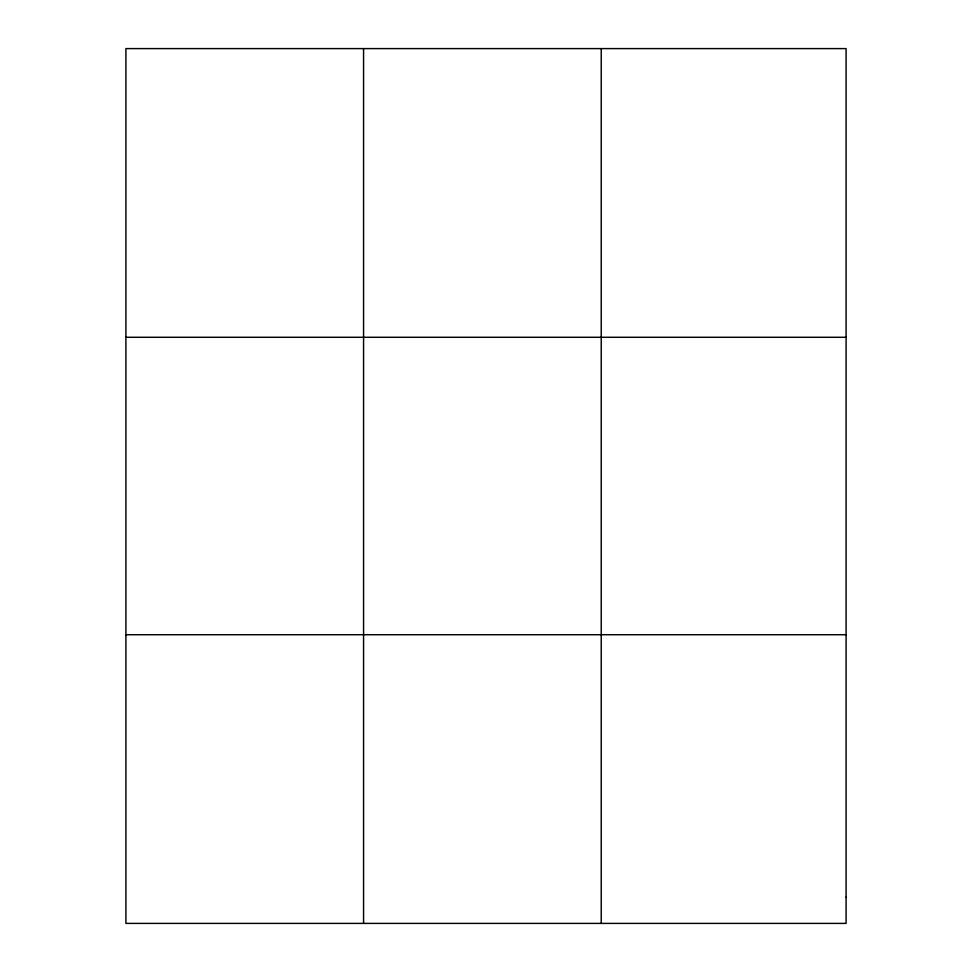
<?xml version="1.0" encoding="UTF-8"?>
<svg xmlns="http://www.w3.org/2000/svg" width="972" height="972" viewBox="0 0 972 972"><rect width="100%" height="100%" fill="white"/><g stroke="black" fill="none" stroke-linecap="round" stroke-linejoin="round"><path stroke-width="1.46" d="M363.564 48.6L363.564 923.4M601.231 48.6L601.231 923.4M125.91 337.284L846.09 337.284M125.91 634.716L846.09 634.716M846.09 897.156L846.09 923.4L125.91 923.4L125.91 48.6L846.09 48.6L846.09 897.156"/></g></svg>
